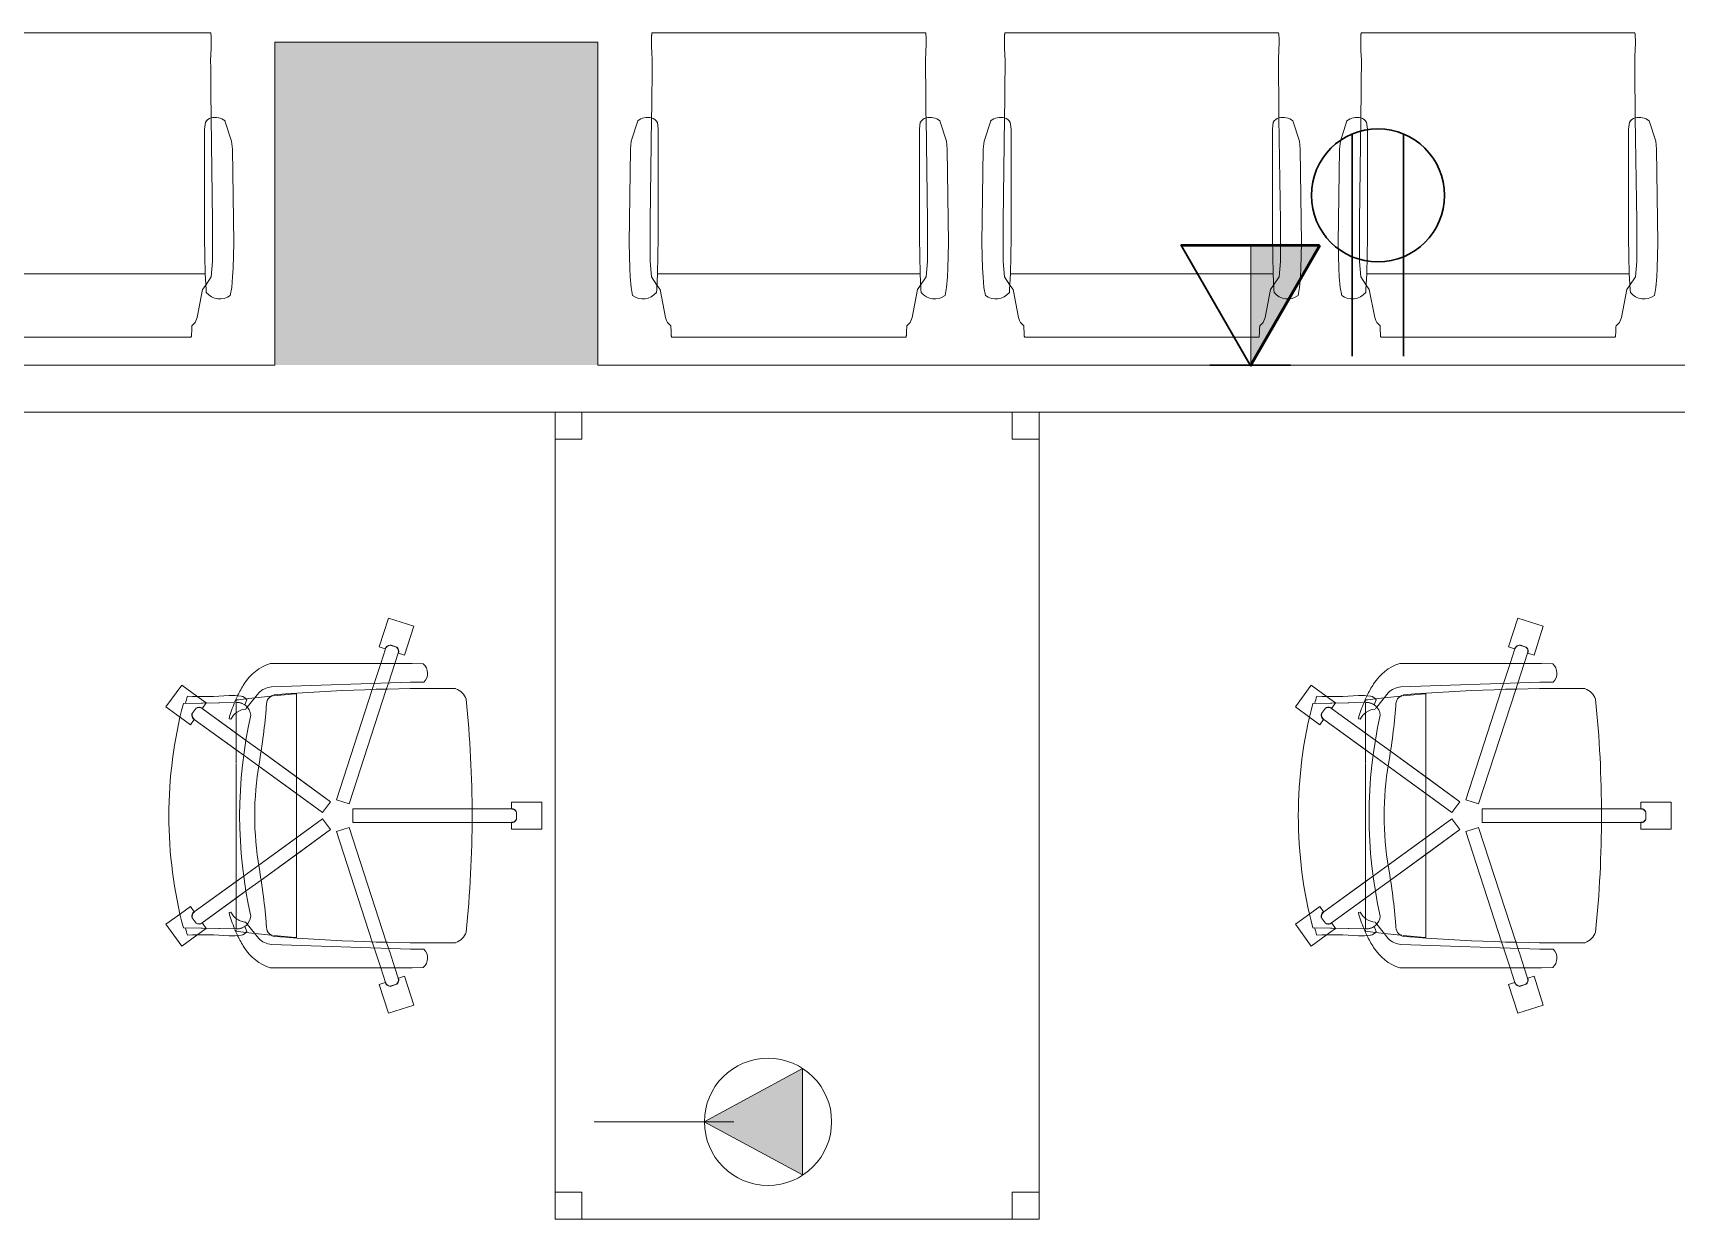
# Model space of a CAD drawing. Header units: inches. Extents: x 385 to 2249, y -1781 to -36.
# Drawn here: x 641.6 to 763.9, y -651.2 to -563 of the extents above; entities that cross this region are included whole.
import ezdxf

# ---------------------------------------------------------------- set-up
doc = ezdxf.new("R2010")
doc.units = ezdxf.units.IN
doc.header["$MEASUREMENT"] = 0
for name, color, linetype, lineweight in [('A-ANNO-NOTE', 131, 'Continuous', 30), ('A-WALL', 113, 'Continuous', 13), ('I-FURN', 30, 'Continuous', 9), ('I-WALL', 2, 'Continuous', 13)]:
    doc.layers.add(name, color=color, linetype=linetype, lineweight=lineweight)

# ---------------------------------------------------------------- blocks, each defined once
blk = doc.blocks.new('HermanMiller_Collection_Eames_AluminumGroup_SideChair - Arms Swivel Base-5153506-Level 5 POWER _ SIGNAL')
at = {"layer": 'I-FURN'}
for p, q in [((-6.45, 11.77), (-7.06, 11.66)), ((-5.68, 11.84), (-6.45, 11.77)), ((-5.03, 11.87), (-5.68, 11.84)), ((-3.17, 11.92), (-5.03, 11.87)), ((3.83, 11.82), (-3.17, 11.92)), ((4.42, 11.76), (3.83, 11.82)), ((5.92, 11.27), (4.42, 11.76)), ((-6.84, 9.88), (-6.61, 9.86)), ((-6.61, 9.86), (-5.45, 9.79)), ((-6.28, 9.84), (-6.61, 9.61)), ((-5.68, 10.24), (-6.28, 9.84)), ((-4.52, 10.35), (-5.68, 10.24)), ((-5.45, 9.79), (-2.77, 9.75)), ((-5.45, -9.73), (-5.45, 9.79)), ((-1.52, 10.35), (-4.52, 10.35)), ((6.15, 10.24), (-1.52, 10.35)), ((5.32, 9.75), (5.82, 9.81)), ((12.47, -10.14), (12.47, 10.2)), ((-10.16, 8.75), (-10.16, -8.68)), ((-9.06, 9.06), (-9.32, 8.8)), ((-8.92, 9.13), (-9.06, 9.06)), ((-8.68, 9.21), (-8.92, 9.13)), ((-6.61, 9.61), (-8.68, 9.21)), ((-2.77, 9.75), (5.32, 9.75)), ((-9.32, -8.74), (-9.06, -8.99)), ((-9.06, -8.99), (-8.68, -9.14)), ((-8.68, -9.14), (-6.61, -9.54)), ((-6.61, -9.54), (-6.28, -9.77)), ((-5.45, -9.73), (-6.61, -9.79)), ((-6.28, -9.77), (-5.68, -10.18)), ((-2.77, -9.68), (-5.45, -9.73)), ((5.32, -9.68), (-2.77, -9.68)), ((5.82, -9.74), (5.32, -9.68)), ((-6.61, -9.79), (-6.84, -9.81)), ((-5.68, -10.18), (-4.52, -10.28)), ((-4.52, -10.28), (-1.52, -10.28)), ((-1.52, -10.28), (6.15, -10.17)), ((-7.06, -11.59), (-6.45, -11.7)), ((-6.45, -11.7), (-5.68, -11.77)), ((-5.68, -11.77), (-5.03, -11.8)), ((-5.03, -11.8), (-3.17, -11.85)), ((-3.17, -11.85), (3.83, -11.75)), ((3.83, -11.75), (4.42, -11.69)), ((4.42, -11.69), (5.92, -11.2))]:
    blk.add_line(p, q, dxfattribs=at)
for centre, radius, start, end in [((-5.99, 10.89), 1.32, 144.065, 229.935), ((5.07, 10.55), 1.12, 343.9109, 40.257), ((5.4, 10.47), 0.781, 302.3218, 343.1534), ((5.4, -10.4), 0.781, 16.8466, 57.6782), ((-5.99, -10.82), 1.32, 130.065, 215.935), ((5.07, -10.48), 1.12, 319.743, 16.0891)]:
    blk.add_arc(centre, radius, start, end, dxfattribs=at)
for points in [[(10.56, 10.2), (9.82, 10.2), (8.34, 10.21), (6.88, 10.23), (6.15, 10.24)], [(11.53, 10.25), (11.37, 10.24), (11.04, 10.23), (10.72, 10.21), (10.56, 10.2)], [(6.15, -10.17), (6.88, -10.16), (8.34, -10.15), (9.82, -10.14), (10.56, -10.13)], [(10.56, -10.13), (10.72, -10.14), (11.04, -10.16), (11.37, -10.17), (11.53, -10.18)]]:
    blk.add_open_spline(points, degree=3, dxfattribs=at)
for points, knots in [([(12.47, 10.2), (12.47, 10.21), (12.47, 10.21), (12.44, 10.22), (12.38, 10.23), (12.31, 10.23), (12.23, 10.24), (12.09, 10.25), (11.86, 10.25), (11.65, 10.25), (11.53, 10.25)], [0, 0, 0, 0, 0.090909, 0.181818, 0.272727, 0.363636, 0.454545, 0.545455, 0.727273, 1, 1, 1, 1]), ([(-9.32, 8.8), (-9.51, 8.8), (-9.78, 8.79), (-10, 8.78), (-10.09, 8.77), (-10.14, 8.76), (-10.16, 8.75), (-10.16, 8.75)], [0, 0, 0, 0, 0.444444, 0.666667, 0.777778, 0.888889, 1, 1, 1, 1]), ([(-10.16, -8.68), (-10.16, -8.68), (-10.14, -8.69), (-10.09, -8.7), (-10.03, -8.71), (-9.94, -8.71), (-9.84, -8.72), (-9.69, -8.73), (-9.51, -8.73), (-9.37, -8.74), (-9.32, -8.74)], [0, 0, 0, 0, 0.111111, 0.222222, 0.333333, 0.444444, 0.555556, 0.666667, 0.888889, 1, 1, 1, 1]), ([(11.53, -10.18), (11.61, -10.18), (11.77, -10.18), (12.1, -10.18), (12.4, -10.16), (12.47, -10.14), (12.47, -10.14)], [0, 0, 0, 0, 0.181818, 0.363636, 0.727273, 1, 1, 1, 1])]:
    blk.add_open_spline(points, degree=3, knots=knots, dxfattribs=at)
blk = doc.blocks.new('F-Haworth_Chair_X99-Seminar - X99 Advanced Seminar Chair-V34-Level 5 POWER _ SIGNAL')
at = {"layer": 'I-FURN'}
for p, q in [((-8.08, 12.82), (-9.7, 11.65)), ((-8.08, 12.82), (-9.7, 11.65)), ((-7.29, 11.74), (-8.08, 12.82)), ((-7.29, 11.74), (-8.08, 12.82)), ((8.08, 12.82), (7.29, 11.74)), ((8.08, 12.82), (7.29, 11.74)), ((9.7, 11.65), (8.08, 12.82)), ((9.7, 11.65), (8.08, 12.82)), ((-9.7, 11.65), (-8.88, 10.52)), ((-9.7, 11.65), (-8.88, 10.52)), ((-8.34, 11.52), (-8.42, 7.57)), ((-8.42, 7.57), (-8.34, 11.37)), ((-6.76, 11), (-7.29, 11.74)), ((-6.76, 11), (-7.29, 11.74)), ((-7.15, 10.72), (-6.76, 11)), ((-7.15, 10.72), (-6.76, 11)), ((7.29, 11.74), (6.76, 11)), ((7.29, 11.74), (6.76, 11)), ((6.76, 11), (7.15, 10.72)), ((6.76, 11), (7.15, 10.72)), ((8.42, 7.57), (8.34, 11.52)), ((8.34, 11.37), (8.42, 7.57)), ((8.88, 10.52), (9.7, 11.65)), ((8.88, 10.52), (9.7, 11.65)), ((-8.88, 10.52), (-8.38, 9.83)), ((-8.88, 10.52), (-8.38, 9.83)), ((-8.38, 9.83), (-7.99, 10.11)), ((-8.38, 9.83), (-7.99, 10.11)), ((-8, 10.58), (-7.59, 10.88)), ((-8, 10.58), (-7.59, 10.88)), ((-7.59, 10.87), (-7.99, 10.57)), ((-7.59, 10.87), (-7.99, 10.57)), ((-7.97, 10.12), (-6.14, 7.6)), ((-7.97, 10.12), (-5.57, 6.82)), ((-4.9, 7.6), (-7.16, 10.71)), ((-4.47, 7.01), (-7.16, 10.71)), ((7.16, 10.71), (4.47, 7.01)), ((7.16, 10.71), (4.9, 7.6)), ((5.57, 6.82), (7.97, 10.12)), ((6.14, 7.6), (7.97, 10.12)), ((7.59, 10.88), (8, 10.58)), ((7.59, 10.88), (8, 10.58)), ((7.99, 10.57), (7.59, 10.87)), ((7.99, 10.57), (7.59, 10.87)), ((7.99, 10.11), (8.38, 9.83)), ((7.99, 10.11), (8.38, 9.83)), ((8.38, 9.83), (8.88, 10.52)), ((8.38, 9.83), (8.88, 10.52)), ((-8.62, 7.42), (-8.68, 6.87)), ((-8.6, 7.6), (-8.62, 7.43)), ((-8.49, 7.6), (-8.56, 7.6)), ((-7.65, 7.6), (-8.4, 7.6)), ((-6.14, 7.6), (-7.65, 7.6)), ((-7.18, 7.99), (-7.21, 8.13)), ((-4.9, 7.6), (-6.14, 7.6)), ((-6.14, 7.6), (-5.57, 6.82)), ((3.84, 7.6), (-4.9, 7.6)), ((-4.47, 7.01), (-4.9, 7.6)), ((4.9, 7.6), (3.88, 7.6)), ((4.9, 7.6), (4.47, 7.01)), ((6.14, 7.6), (4.9, 7.6)), ((5.57, 6.82), (6.14, 7.6)), ((7.65, 7.6), (6.14, 7.6)), ((7.21, 8.13), (7.18, 7.99)), ((8.4, 7.6), (7.65, 7.6)), ((8.56, 7.6), (8.49, 7.6)), ((8.62, 7.43), (8.6, 7.6)), ((8.68, 6.87), (8.62, 7.42)), ((-9.13, 5.92), (-8.07, 6.77)), ((-8.75, 6.22), (-8.88, 4.99)), ((-8.68, 6.87), (-8.75, 6.22)), ((-8.61, 6.81), (-8.23, 6.95)), ((-8.03, 6.81), (-7.95, 6.87)), ((-5.57, 6.82), (-4.79, 5.75)), ((-5.57, 6.82), (-4.79, 5.75)), ((-3.68, 5.91), (-4.47, 7.01)), ((-3.68, 5.91), (-4.47, 7.01)), ((4.47, 7.01), (3.68, 5.91)), ((4.47, 7.01), (3.68, 5.91)), ((4.79, 5.75), (5.57, 6.82)), ((4.79, 5.75), (5.57, 6.82)), ((7.95, 6.87), (8.03, 6.81)), ((8.07, 6.77), (9.13, 5.92)), ((8.23, 6.95), (8.61, 6.81)), ((8.75, 6.22), (8.68, 6.87)), ((8.88, 4.99), (8.75, 6.22)), ((-11.32, 5.06), (-11.32, -5.48)), ((-9.92, -5.36), (-9.57, 4.97)), ((-8.88, 4.99), (-8.89, 4.91)), ((-4.79, 5.75), (-2.89, 3.12)), ((-4.79, 5.75), (-1.04, 0.58)), ((-1.65, 3.12), (-3.68, 5.91)), ((-0.23, 1.17), (-3.68, 5.91)), ((3.68, 5.91), (0.23, 1.17)), ((1.04, 0.58), (4.79, 5.75)), ((3.68, 5.91), (1.65, 3.12)), ((2.89, 3.12), (4.79, 5.75)), ((8.89, 4.91), (8.88, 4.99)), ((9.57, 4.97), (9.92, -5.36)), ((11.32, -5.48), (11.32, 5.06)), ((-8.9, 4.8), (-9.07, 3.2)), ((9.07, 3.2), (8.9, 4.8)), ((-9.07, 3.2), (-9.07, 3.12)), ((-9.07, 3.12), (-2.89, 3.12)), ((-2.89, 3.12), (-1.65, 3.12)), ((-2.89, 3.12), (-1.04, 0.58)), ((-1.65, 3.12), (1.65, 3.12)), ((-0.23, 1.17), (-1.65, 3.12)), ((1.65, 3.12), (0.23, 1.17)), ((1.04, 0.58), (2.89, 3.12)), ((1.65, 3.12), (2.89, 3.12)), ((2.89, 3.12), (9.07, 3.12)), ((9.07, 3.12), (9.07, 3.2)), ((-1.18, 0.14), (-9.37, -2.52)), ((-1.18, 0.14), (-9.37, -2.52)), ((-0.87, -0.81), (-1.18, 0.14)), ((-0.87, -0.81), (-1.18, 0.14)), ((-1.04, 0.58), (-0.23, 1.17)), ((-1.04, 0.58), (-0.23, 1.17)), ((0.23, 1.17), (1.04, 0.58)), ((0.23, 1.17), (1.04, 0.58)), ((1.18, 0.14), (0.87, -0.81)), ((1.18, 0.14), (0.87, -0.81)), ((9.37, -2.52), (1.18, 0.14)), ((9.37, -2.52), (1.18, 0.14)), ((-9.38, -3.57), (-0.87, -0.81)), ((-9.38, -3.57), (-0.87, -0.81)), ((-0.5, -1.08), (-0.5, -9.91)), ((0.5, -1.08), (-0.5, -1.08)), ((-0.5, -1.08), (-0.5, -9.91)), ((0.5, -1.08), (-0.5, -1.08)), ((0.5, -9.91), (0.5, -1.08)), ((0.5, -9.91), (0.5, -1.08)), ((0.87, -0.81), (9.38, -3.57)), ((0.87, -0.81), (9.38, -3.57)), ((-12.55, -3.03), (-14.69, -3.72)), ((-12.55, -3.03), (-14.69, -3.72)), ((-12.4, -3.49), (-12.55, -3.03)), ((-12.4, -3.49), (-12.55, -3.03)), ((-11.32, -3.15), (-12.4, -3.5)), ((-11.32, -3.15), (-12.4, -3.5)), ((-9.83, -2.67), (-11.32, -3.15)), ((-9.83, -2.67), (-11.32, -3.15)), ((-9.86, -3.73), (-9.38, -3.57)), ((-9.86, -3.73), (-9.38, -3.57)), ((-9.37, -2.52), (-9.83, -2.67)), ((-9.37, -2.52), (-9.83, -2.67)), ((9.83, -2.67), (9.37, -2.52)), ((9.83, -2.67), (9.37, -2.52)), ((9.38, -3.57), (9.86, -3.73)), ((9.38, -3.57), (9.86, -3.73)), ((11.32, -3.15), (9.83, -2.67)), ((11.32, -3.15), (9.83, -2.67)), ((12.4, -3.5), (11.32, -3.15)), ((12.4, -3.5), (11.32, -3.15)), ((12.55, -3.03), (12.4, -3.49)), ((12.55, -3.03), (12.4, -3.49)), ((14.69, -3.72), (12.55, -3.03)), ((14.69, -3.72), (12.55, -3.03)), ((-14.69, -3.72), (-14.08, -5.62)), ((-14.69, -3.72), (-14.08, -5.62)), ((-12.53, -4.34), (-12.69, -3.85)), ((-12.53, -4.34), (-12.69, -3.85)), ((-12.68, -3.86), (-12.52, -4.33)), ((-12.68, -3.86), (-12.52, -4.33)), ((-12.09, -4.45), (-11.32, -4.21)), ((-12.09, -4.45), (-11.32, -4.21)), ((-11.94, -4.93), (-12.09, -4.47)), ((-11.94, -4.93), (-12.09, -4.47)), ((-11.32, -4.21), (-10.13, -3.82)), ((-11.32, -4.21), (-10.13, -3.82)), ((-10.1, -3.81), (-9.86, -3.73)), ((-10.1, -3.81), (-9.86, -3.73)), ((9.86, -3.73), (11.32, -4.21)), ((9.86, -3.73), (11.32, -4.21)), ((11.32, -4.21), (12.09, -4.45)), ((11.32, -4.21), (12.09, -4.45)), ((12.09, -4.47), (11.94, -4.93)), ((12.09, -4.47), (11.94, -4.93)), ((12.52, -4.33), (12.68, -3.86)), ((12.52, -4.33), (12.68, -3.86)), ((12.69, -3.85), (12.53, -4.34)), ((12.69, -3.85), (12.53, -4.34)), ((14.08, -5.62), (14.69, -3.72)), ((14.08, -5.62), (14.69, -3.72)), ((-14.08, -5.62), (-11.94, -4.93)), ((-14.08, -5.62), (-11.94, -4.93)), ((-11.32, -5.48), (-11.3, -6.32)), ((-9.92, -6.36), (-9.92, -5.36)), ((9.92, -5.36), (9.92, -6.36)), ((11.3, -6.32), (11.32, -5.48)), ((11.94, -4.93), (14.08, -5.62)), ((11.94, -4.93), (14.08, -5.62)), ((-0.5, -9.91), (-0.5, -12.88)), ((-0.5, -9.91), (-0.5, -12.88)), ((0.5, -12.88), (0.5, -9.91)), ((0.5, -12.88), (0.5, -9.91)), ((-0.52, -12.88), (-1, -12.88)), ((-1, -12.88), (-1, -15.13)), ((-0.52, -12.88), (-1, -12.88)), ((-1, -12.88), (-1, -15.13)), ((0.26, -13.26), (-0.26, -13.26)), ((0.26, -13.26), (-0.26, -13.26)), ((-0.25, -13.25), (0.25, -13.25)), ((-0.25, -13.25), (0.25, -13.25)), ((1, -12.88), (0.52, -12.88)), ((1, -12.88), (0.52, -12.88)), ((1, -15.13), (1, -12.88)), ((1, -15.13), (1, -12.88)), ((-1, -15.13), (1, -15.13)), ((-1, -15.13), (1, -15.13))]:
    blk.add_line(p, q, dxfattribs=at)
for centre, radius, start, end in [((0, -20.29), 32.89, 75.3075, 104.696), ((-36.06, 10.03), 27.2, 355.9857, 2.5118), ((0, -20.73), 33.17, 104.5766, 105.5522), ((0, -20.73), 33.17, 74.4478, 75.4234), ((36.06, 10.03), 27.2, 177.4882, 184.0143), ((-7.66, 10.36), 0.407, 147.1651, 216.8349), ((-7.66, 10.36), 0.407, 147.1651, 216.8349), ((-7.64, 10.36), 0.406, 148.6199, 216), ((-7.64, 10.36), 0.406, 148.6199, 216), ((-7.48, 10.49), 0.407, 35.1651, 104.8349), ((-7.48, 10.49), 0.407, 35.1651, 104.8349), ((-7.49, 10.47), 0.406, 36, 103.3801), ((-7.49, 10.47), 0.406, 36, 103.3801), ((7.48, 10.49), 0.407, 75.1651, 144.8349), ((7.48, 10.49), 0.407, 75.1651, 144.8349), ((7.49, 10.47), 0.406, 76.6199, 144), ((7.49, 10.47), 0.406, 117.0479, 144), ((7.49, 10.47), 0.406, 76.6199, 117.0479), ((7.64, 10.36), 0.406, 324, 17.9041), ((7.64, 10.36), 0.406, 324, 350.9521), ((7.66, 10.36), 0.407, 323.1651, 32.8349), ((7.66, 10.36), 0.407, 323.1651, 32.8349), ((7.64, 10.36), 0.406, 17.9041, 31.3801), ((7.64, 10.36), 0.406, 350.9521, 31.3801), ((-4.71, -1.15), 9.61, 116.0036, 121.9522), ((-5.2, 7.86), 3.74, 175.9857, 189.9064), ((-4.71, -1.15), 9.61, 113.5094, 116.0036), ((-4.71, -1.15), 9.61, 112.927, 113.3607), ((-4.71, -1.15), 9.61, 105.0666, 112.7369), ((-7.37, 7.55), 1.05, 178.8214, 214.7998), ((-7.37, 7.55), 1.05, 178.8214, 264.0446), ((-6.55, 6.76), 1.38, 147.5752, 160.4467), ((-6.55, 6.76), 1.38, 117.0503, 145.9813), ((0, -26.49), 33.83, 77.2285, 102.7715), ((6.55, 6.76), 1.38, 34.0187, 62.9497), ((4.71, -1.15), 9.61, 67.2631, 74.9334), ((7.37, 7.55), 1.05, 275.9554, 1.1786), ((6.55, 6.76), 1.38, 5.0878, 32.4248), ((7.37, 7.55), 1.05, 325.2002, 1.1786), ((4.71, -1.15), 9.61, 66.6393, 67.073), ((4.71, -1.15), 9.61, 63.9964, 66.4906), ((5.2, 7.86), 3.74, 350.0936, 4.0143), ((4.71, -1.15), 9.61, 58.0478, 63.9964), ((-7.87, 3.92), 3.63, 121.9522, 161.8211), ((-8.28, 7.33), 0.613, 189.9064, 237.4573), ((-6.55, 6.76), 1.38, 160.4467, 174.9122), ((0, -15.97), 22.19, 79.9767, 100.0233), ((8.28, 7.33), 0.613, 302.5427, 350.0936), ((7.87, 3.92), 3.63, 18.1789, 58.0478), ((-8.18, 4.9), 1.39, 132.8922, 177.1987), ((-8.24, 4.59), 0.763, 84.2338, 165.7662), ((-11.32, 48.08), 42.84, 274.2301, 280.0233), ((11.32, 48.08), 42.84, 259.9767, 265.7699), ((8.24, 4.59), 0.763, 14.2338, 95.7662), ((8.18, 4.9), 1.39, 2.8013, 47.1078), ((144.06, -7.32), 153.52, 175.4787, 180.5251), ((-144.06, -7.32), 153.52, 359.4749, 4.5213), ((-12.28, -3.88), 0.407, 107.1651, 176.8349), ((-12.28, -3.88), 0.407, 107.1651, 176.8349), ((-12.27, -3.89), 0.406, 108, 175.3801), ((-12.27, -3.89), 0.406, 121.476, 161.9041), ((-12.27, -3.89), 0.406, 108, 121.476), ((12.28, -3.88), 0.407, 3.1651, 72.8349), ((12.28, -3.88), 0.407, 3.1651, 72.8349), ((12.27, -3.89), 0.406, 45.0479, 72), ((12.27, -3.89), 0.406, 4.6199, 72), ((12.27, -3.89), 0.406, 4.6199, 45.0479), ((-12.27, -3.89), 0.406, 161.9041, 175.3801), ((-12.22, -4.09), 0.407, 219.1651, 288.8349), ((-12.22, -4.09), 0.407, 219.1651, 288.8349), ((-12.22, -4.07), 0.406, 220.6199, 274.524), ((-12.22, -4.07), 0.406, 220.6199, 288), ((-12.22, -4.07), 0.406, 274.524, 288), ((12.22, -4.07), 0.406, 252, 319.3801), ((12.22, -4.09), 0.407, 251.1651, 320.8349), ((12.22, -4.09), 0.407, 251.1651, 320.8349), ((12.22, -4.07), 0.406, 252, 265.476), ((12.22, -4.07), 0.406, 265.476, 305.9041), ((12.22, -4.07), 0.406, 305.9041, 319.3801), ((-10.58, -5.68), 0.956, 221.8901, 314.1099), ((10.58, -5.68), 0.956, 225.8901, 318.1099), ((-8.21, -8.28), 1.31, 200.0433, 249.9567), ((0, 75.01), 84.96, 264.1475, 275.8525), ((8.21, -8.28), 1.31, 290.0433, 339.9567), ((-0.11, -12.88), 0.407, 179.1651, 193.0991), ((-0.11, -12.88), 0.407, 179.1651, 248.8349), ((-0.11, -12.88), 0.407, 193.0991, 248.8349), ((-0.09, -12.88), 0.406, 180, 193.476), ((-0.09, -12.88), 0.406, 180, 247.3801), ((-0.09, -12.88), 0.406, 193.476, 233.9041), ((-0.09, -12.88), 0.406, 233.9041, 247.3801), ((0.09, -12.88), 0.406, 292.6199, 360), ((0.09, -12.88), 0.406, 292.6199, 306.0959), ((0.11, -12.88), 0.407, 291.1651, 0.8349), ((0.11, -12.88), 0.407, 291.1651, 305.0991), ((0.09, -12.88), 0.406, 306.0959, 346.524), ((0.11, -12.88), 0.407, 305.0991, 0.8349), ((0.09, -12.88), 0.406, 346.524, 360)]:
    blk.add_arc(centre, radius, start, end, dxfattribs=at)
blk = doc.blocks.new('Rectangular Table - Rectangular Table-V35-Level 5 POWER _ SIGNAL')
at = {"layer": 'I-FURN'}
for p, q in [((-28, 18), (-30, 18)), ((-30, 18), (-30, 16)), ((-30, 16), (-30, 18)), ((-30, 18), (-28, 18)), ((30, 18), (-30, 18)), ((-30, 18), (-30, -18)), ((-30, -18), (-30, 18)), ((-30, 18), (30, 18)), ((-28, 16), (-28, 18)), ((-28, 18), (-28, 16)), ((28, 18), (28, 16)), ((30, 18), (28, 18)), ((28, 18), (30, 18)), ((28, 16), (28, 18)), ((-30, 16), (-28, 16)), ((-28, 16), (-30, 16)), ((28, 16), (30, 16)), ((30, 16), (28, 16)), ((-28, -16), (-30, -16)), ((-30, -16), (-30, -18)), ((-30, -18), (-30, -16)), ((-30, -16), (-28, -16)), ((-28, -18), (-28, -16)), ((-28, -16), (-28, -18)), ((30, -16), (28, -16)), ((28, -16), (28, -18)), ((28, -18), (28, -16)), ((28, -16), (30, -16)), ((-30, -18), (-28, -18)), ((-28, -18), (-30, -18)), ((-30, -18), (30, -18)), ((30, -18), (-30, -18)), ((28, -18), (30, -18)), ((30, -18), (28, -18))]:
    blk.add_line(p, q, dxfattribs=at)
blk = doc.blocks.new('F-Haworth_Chair_X99-Seminar - X99 Advanced Seminar Chair-V47-Level 5 POWER _ SIGNAL')
at = {"layer": 'I-FURN'}
for p, q in [((-8.08, 12.82), (-9.7, 11.65)), ((-8.08, 12.82), (-9.7, 11.65)), ((-7.29, 11.74), (-8.08, 12.82)), ((-7.29, 11.74), (-8.08, 12.82)), ((8.08, 12.82), (7.29, 11.74)), ((8.08, 12.82), (7.29, 11.74)), ((9.7, 11.65), (8.08, 12.82)), ((9.7, 11.65), (8.08, 12.82)), ((-9.7, 11.65), (-8.88, 10.52)), ((-9.7, 11.65), (-8.88, 10.52)), ((-8.34, 11.52), (-8.42, 7.57)), ((-8.42, 7.57), (-8.34, 11.37)), ((-6.76, 11), (-7.29, 11.74)), ((-6.76, 11), (-7.29, 11.74)), ((-7.15, 10.72), (-6.76, 11)), ((-7.15, 10.72), (-6.76, 11)), ((7.29, 11.74), (6.76, 11)), ((7.29, 11.74), (6.76, 11)), ((6.76, 11), (7.15, 10.72)), ((6.76, 11), (7.15, 10.72)), ((8.42, 7.57), (8.34, 11.52)), ((8.34, 11.37), (8.42, 7.57)), ((8.88, 10.52), (9.7, 11.65)), ((8.88, 10.52), (9.7, 11.65)), ((-8.88, 10.52), (-8.69, 10.26)), ((-8.88, 10.52), (-8.69, 10.26)), ((-8.68, 10.25), (-8.38, 9.83)), ((-8.68, 10.25), (-8.38, 9.83)), ((-8.38, 9.83), (-7.99, 10.11)), ((-8.38, 9.83), (-7.99, 10.11)), ((-8, 10.58), (-7.59, 10.88)), ((-8, 10.58), (-7.59, 10.88)), ((-7.59, 10.87), (-7.99, 10.57)), ((-7.59, 10.87), (-7.99, 10.57)), ((-7.97, 10.12), (-6.14, 7.6)), ((-7.97, 10.12), (-5.57, 6.82)), ((-4.9, 7.6), (-7.16, 10.71)), ((-4.47, 7.01), (-7.16, 10.71)), ((7.16, 10.71), (4.47, 7.01)), ((7.16, 10.71), (4.9, 7.6)), ((5.57, 6.82), (7.97, 10.12)), ((6.14, 7.6), (7.97, 10.12)), ((7.59, 10.88), (8, 10.58)), ((7.59, 10.88), (8, 10.58)), ((7.99, 10.57), (7.59, 10.87)), ((7.99, 10.57), (7.59, 10.87)), ((7.99, 10.11), (8.38, 9.83)), ((7.99, 10.11), (8.38, 9.83)), ((8.38, 9.83), (8.68, 10.25)), ((8.38, 9.83), (8.68, 10.25)), ((8.69, 10.26), (8.88, 10.52)), ((8.69, 10.26), (8.88, 10.52)), ((-8.62, 7.42), (-8.68, 6.87)), ((-8.6, 7.6), (-8.62, 7.43)), ((-8.49, 7.6), (-8.56, 7.6)), ((-7.65, 7.6), (-8.4, 7.6)), ((-6.14, 7.6), (-7.65, 7.6)), ((-7.18, 7.99), (-7.21, 8.13)), ((-4.9, 7.6), (-6.14, 7.6)), ((-6.14, 7.6), (-5.57, 6.82)), ((3.84, 7.6), (-4.9, 7.6)), ((-4.47, 7.01), (-4.9, 7.6)), ((4.9, 7.6), (3.88, 7.6)), ((4.9, 7.6), (4.47, 7.01)), ((6.14, 7.6), (4.9, 7.6)), ((5.57, 6.82), (6.14, 7.6)), ((7.65, 7.6), (6.14, 7.6)), ((7.21, 8.13), (7.18, 7.99)), ((8.4, 7.6), (7.65, 7.6)), ((8.56, 7.6), (8.49, 7.6)), ((8.62, 7.43), (8.6, 7.6)), ((8.68, 6.87), (8.62, 7.42)), ((-9.13, 5.92), (-8.07, 6.77)), ((-8.75, 6.22), (-8.88, 4.99)), ((-8.68, 6.87), (-8.75, 6.22)), ((-8.61, 6.81), (-8.23, 6.95)), ((-8.03, 6.81), (-7.95, 6.87)), ((-5.57, 6.82), (-4.79, 5.75)), ((-5.57, 6.82), (-4.79, 5.75)), ((-3.68, 5.91), (-4.47, 7.01)), ((-3.68, 5.91), (-4.47, 7.01)), ((4.47, 7.01), (3.68, 5.91)), ((4.47, 7.01), (3.68, 5.91)), ((4.79, 5.75), (5.57, 6.82)), ((4.79, 5.75), (5.57, 6.82)), ((7.95, 6.87), (8.03, 6.81)), ((8.07, 6.77), (9.13, 5.92)), ((8.23, 6.95), (8.61, 6.81)), ((8.75, 6.22), (8.68, 6.87)), ((8.88, 4.99), (8.75, 6.22)), ((-11.32, 5.06), (-11.32, -5.48)), ((-9.92, -5.36), (-9.57, 4.97)), ((-8.88, 4.99), (-8.89, 4.91)), ((-4.79, 5.75), (-2.89, 3.12)), ((-4.79, 5.75), (-1.04, 0.58)), ((-1.65, 3.12), (-3.68, 5.91)), ((-0.23, 1.17), (-3.68, 5.91)), ((3.68, 5.91), (0.23, 1.17)), ((1.04, 0.58), (4.79, 5.75)), ((3.68, 5.91), (1.65, 3.12)), ((2.89, 3.12), (4.79, 5.75)), ((8.89, 4.91), (8.88, 4.99)), ((9.57, 4.97), (9.92, -5.36)), ((11.32, -5.48), (11.32, 5.06)), ((-8.9, 4.8), (-9.07, 3.2)), ((9.07, 3.2), (8.9, 4.8)), ((-9.07, 3.2), (-9.07, 3.12)), ((-9.07, 3.12), (-2.89, 3.12)), ((-2.89, 3.12), (-1.65, 3.12)), ((-2.89, 3.12), (-1.04, 0.58)), ((-1.65, 3.12), (1.65, 3.12)), ((-0.23, 1.17), (-1.65, 3.12)), ((1.65, 3.12), (0.23, 1.17)), ((1.04, 0.58), (2.89, 3.12)), ((1.65, 3.12), (2.89, 3.12)), ((2.89, 3.12), (9.07, 3.12)), ((9.07, 3.12), (9.07, 3.2)), ((-1.18, 0.14), (-9.37, -2.52)), ((-1.18, 0.14), (-9.37, -2.52)), ((-0.87, -0.81), (-1.18, 0.14)), ((-0.87, -0.81), (-1.18, 0.14)), ((-1.04, 0.58), (-0.23, 1.17)), ((-1.04, 0.58), (-0.23, 1.17)), ((0.23, 1.17), (1.04, 0.58)), ((0.23, 1.17), (1.04, 0.58)), ((1.18, 0.14), (0.87, -0.81)), ((1.18, 0.14), (0.87, -0.81)), ((9.37, -2.52), (1.18, 0.14)), ((9.37, -2.52), (1.18, 0.14)), ((-9.38, -3.57), (-0.87, -0.81)), ((-9.38, -3.57), (-0.87, -0.81)), ((-0.5, -1.08), (-0.5, -9.91)), ((0.5, -1.08), (-0.5, -1.08)), ((-0.5, -1.08), (-0.5, -9.91)), ((0.5, -1.08), (-0.5, -1.08)), ((0.5, -9.91), (0.5, -1.08)), ((0.5, -9.91), (0.5, -1.08)), ((0.87, -0.81), (9.38, -3.57)), ((0.87, -0.81), (9.38, -3.57)), ((-12.55, -3.03), (-14.69, -3.72)), ((-12.55, -3.03), (-14.69, -3.72)), ((-12.4, -3.49), (-12.55, -3.03)), ((-12.4, -3.49), (-12.55, -3.03)), ((-11.32, -3.15), (-12.4, -3.5)), ((-11.32, -3.15), (-12.4, -3.5)), ((-9.83, -2.67), (-11.32, -3.15)), ((-9.83, -2.67), (-11.32, -3.15)), ((-9.86, -3.73), (-9.38, -3.57)), ((-9.86, -3.73), (-9.38, -3.57)), ((-9.37, -2.52), (-9.83, -2.67)), ((-9.37, -2.52), (-9.83, -2.67)), ((9.83, -2.67), (9.37, -2.52)), ((9.83, -2.67), (9.37, -2.52)), ((9.38, -3.57), (9.86, -3.73)), ((9.38, -3.57), (9.86, -3.73)), ((11.32, -3.15), (9.83, -2.67)), ((11.32, -3.15), (9.83, -2.67)), ((12.4, -3.5), (11.32, -3.15)), ((12.4, -3.5), (11.32, -3.15)), ((12.55, -3.03), (12.4, -3.49)), ((12.55, -3.03), (12.4, -3.49)), ((14.69, -3.72), (12.55, -3.03)), ((14.69, -3.72), (12.55, -3.03)), ((-14.69, -3.72), (-14.08, -5.62)), ((-14.69, -3.72), (-14.08, -5.62)), ((-12.53, -4.34), (-12.69, -3.85)), ((-12.53, -4.34), (-12.69, -3.85)), ((-12.68, -3.86), (-12.52, -4.33)), ((-12.68, -3.86), (-12.52, -4.33)), ((-12.09, -4.45), (-11.32, -4.21)), ((-12.09, -4.45), (-11.32, -4.21)), ((-11.94, -4.93), (-12.09, -4.47)), ((-11.94, -4.93), (-12.09, -4.47)), ((-11.32, -4.21), (-10.13, -3.82)), ((-11.32, -4.21), (-10.13, -3.82)), ((-10.1, -3.81), (-9.86, -3.73)), ((-10.1, -3.81), (-9.86, -3.73)), ((9.86, -3.73), (11.32, -4.21)), ((9.86, -3.73), (11.32, -4.21)), ((11.32, -4.21), (12.09, -4.45)), ((11.32, -4.21), (12.09, -4.45)), ((12.09, -4.47), (11.94, -4.93)), ((12.09, -4.47), (11.94, -4.93)), ((12.52, -4.33), (12.68, -3.86)), ((12.52, -4.33), (12.68, -3.86)), ((12.69, -3.85), (12.53, -4.34)), ((12.69, -3.85), (12.53, -4.34)), ((14.08, -5.62), (14.69, -3.72)), ((14.08, -5.62), (14.69, -3.72)), ((-14.08, -5.62), (-11.94, -4.93)), ((-14.08, -5.62), (-11.94, -4.93)), ((-11.32, -5.48), (-11.3, -6.32)), ((-9.92, -6.36), (-9.92, -5.36)), ((9.92, -5.36), (9.92, -6.36)), ((11.3, -6.32), (11.32, -5.48)), ((11.94, -4.93), (14.08, -5.62)), ((11.94, -4.93), (14.08, -5.62)), ((-0.5, -9.91), (-0.5, -12.88)), ((-0.5, -9.91), (-0.5, -12.88)), ((0.5, -12.88), (0.5, -9.91)), ((0.5, -12.88), (0.5, -9.91)), ((-0.52, -12.88), (-1, -12.88)), ((-1, -12.88), (-1, -15.13)), ((-0.52, -12.88), (-1, -12.88)), ((-1, -12.88), (-1, -15.13)), ((0.26, -13.26), (-0.26, -13.26)), ((0.26, -13.26), (-0.26, -13.26)), ((-0.25, -13.25), (0.25, -13.25)), ((-0.25, -13.25), (0.25, -13.25)), ((1, -12.88), (0.52, -12.88)), ((1, -12.88), (0.52, -12.88)), ((1, -15.13), (1, -12.88)), ((1, -15.13), (1, -12.88)), ((-1, -15.13), (1, -15.13)), ((-1, -15.13), (1, -15.13))]:
    blk.add_line(p, q, dxfattribs=at)
for centre, radius, start, end in [((0, -20.29), 32.89, 75.3075, 104.696), ((-36.06, 10.03), 27.2, 355.9857, 2.5118), ((0, -20.73), 33.17, 104.5766, 105.5522), ((0, -20.73), 33.17, 74.4478, 75.4234), ((36.06, 10.03), 27.2, 177.4882, 184.0143), ((-7.66, 10.36), 0.407, 147.1651, 216.8349), ((-7.66, 10.36), 0.407, 161.0991, 216.8349), ((-7.66, 10.36), 0.407, 147.1651, 161.0991), ((-7.64, 10.36), 0.406, 148.6199, 216), ((-7.64, 10.36), 0.406, 148.6199, 216), ((-7.48, 10.49), 0.407, 35.1651, 104.8349), ((-7.48, 10.49), 0.407, 90.9009, 104.8349), ((-7.49, 10.47), 0.406, 36, 103.3801), ((-7.49, 10.47), 0.406, 89.9041, 103.3801), ((-7.48, 10.49), 0.407, 76.967, 90.9009), ((-7.49, 10.47), 0.406, 76.4281, 89.9041), ((-7.49, 10.47), 0.406, 36, 76.4281), ((-7.48, 10.49), 0.407, 63.033, 76.967), ((-7.48, 10.49), 0.407, 49.0991, 63.033), ((-7.48, 10.49), 0.407, 35.1651, 49.0991), ((7.48, 10.49), 0.407, 75.1651, 144.8349), ((7.48, 10.49), 0.407, 75.1651, 144.8349), ((7.49, 10.47), 0.406, 76.6199, 144), ((7.49, 10.47), 0.406, 117.0479, 144), ((7.49, 10.47), 0.406, 90.0959, 117.0479), ((7.49, 10.47), 0.406, 76.6199, 90.0959), ((7.64, 10.36), 0.406, 324, 350.9521), ((7.64, 10.36), 0.406, 324, 337.476), ((7.66, 10.36), 0.407, 323.1651, 32.8349), ((7.64, 10.36), 0.406, 17.9041, 31.3801), ((7.64, 10.36), 0.406, 17.9041, 31.3801), ((7.66, 10.36), 0.407, 323.1651, 337.0991), ((7.66, 10.36), 0.407, 337.0991, 32.8349), ((7.64, 10.36), 0.406, 337.476, 350.9521), ((7.64, 10.36), 0.406, 4.4281, 17.9041), ((7.64, 10.36), 0.406, 4.4281, 17.9041), ((7.64, 10.36), 0.406, 350.9521, 4.4281), ((7.64, 10.36), 0.406, 350.9521, 4.4281), ((-4.71, -1.15), 9.61, 116.0036, 121.9522), ((-5.2, 7.86), 3.74, 175.9857, 189.9064), ((-4.71, -1.15), 9.61, 113.5094, 116.0036), ((-4.71, -1.15), 9.61, 112.927, 113.3607), ((-4.71, -1.15), 9.61, 105.0666, 112.7369), ((-7.37, 7.55), 1.05, 178.8214, 214.7998), ((-7.37, 7.55), 1.05, 178.8214, 264.0446), ((-6.55, 6.76), 1.38, 147.5752, 174.9122), ((-6.55, 6.76), 1.38, 131.5158, 145.9813), ((0, -26.49), 33.83, 77.2285, 102.7715), ((-6.55, 6.76), 1.38, 117.0503, 131.5158), ((6.55, 6.76), 1.38, 48.4842, 62.9497), ((4.71, -1.15), 9.61, 67.2631, 74.9334), ((6.55, 6.76), 1.38, 34.0187, 48.4842), ((7.37, 7.55), 1.05, 275.9554, 1.1786), ((6.55, 6.76), 1.38, 5.0878, 32.4248), ((7.37, 7.55), 1.05, 325.2002, 1.1786), ((4.71, -1.15), 9.61, 66.6393, 67.073), ((4.71, -1.15), 9.61, 63.9964, 66.4906), ((5.2, 7.86), 3.74, 350.0936, 4.0143), ((4.71, -1.15), 9.61, 58.0478, 63.9964), ((-7.87, 3.92), 3.63, 121.9522, 161.8211), ((-8.28, 7.33), 0.613, 189.9064, 237.4573), ((0, -15.97), 22.19, 79.9767, 100.0233), ((8.28, 7.33), 0.613, 302.5427, 350.0936), ((7.87, 3.92), 3.63, 18.1789, 58.0478), ((-8.18, 4.9), 1.39, 132.8922, 177.1987), ((-8.24, 4.59), 0.763, 84.2338, 165.7662), ((-11.32, 48.08), 42.84, 274.2301, 280.0233), ((11.32, 48.08), 42.84, 259.9767, 265.7699), ((8.24, 4.59), 0.763, 14.2338, 95.7662), ((8.18, 4.9), 1.39, 2.8013, 47.1078), ((144.06, -7.32), 153.52, 175.4787, 180.5251), ((-144.06, -7.32), 153.52, 359.4749, 4.5213), ((-12.28, -3.88), 0.407, 107.1651, 176.8349), ((-12.28, -3.88), 0.407, 107.1651, 176.8349), ((-12.27, -3.89), 0.406, 108, 175.3801), ((-12.27, -3.89), 0.406, 121.476, 161.9041), ((-12.27, -3.89), 0.406, 108, 121.476), ((12.28, -3.88), 0.407, 3.1651, 72.8349), ((12.28, -3.88), 0.407, 3.1651, 72.8349), ((12.27, -3.89), 0.406, 45.0479, 72), ((12.27, -3.89), 0.406, 4.6199, 72), ((12.27, -3.89), 0.406, 4.6199, 45.0479), ((-12.27, -3.89), 0.406, 161.9041, 175.3801), ((-12.22, -4.09), 0.407, 219.1651, 288.8349), ((-12.22, -4.09), 0.407, 219.1651, 288.8349), ((-12.22, -4.07), 0.406, 220.6199, 274.524), ((-12.22, -4.07), 0.406, 220.6199, 288), ((-12.22, -4.07), 0.406, 274.524, 288), ((12.22, -4.07), 0.406, 252, 319.3801), ((12.22, -4.09), 0.407, 251.1651, 320.8349), ((12.22, -4.07), 0.406, 252, 265.476), ((12.22, -4.09), 0.407, 251.1651, 279.033), ((12.22, -4.07), 0.406, 265.476, 305.9041), ((12.22, -4.09), 0.407, 279.033, 306.9009), ((12.22, -4.07), 0.406, 305.9041, 319.3801), ((12.22, -4.09), 0.407, 306.9009, 320.8349), ((-10.58, -5.68), 0.956, 221.8901, 314.1099), ((10.58, -5.68), 0.956, 225.8901, 318.1099), ((-8.21, -8.28), 1.31, 200.0433, 249.9567), ((0, 75.01), 84.96, 264.1475, 275.8525), ((8.21, -8.28), 1.31, 290.0433, 339.9567), ((-0.11, -12.88), 0.407, 179.1651, 193.0991), ((-0.11, -12.88), 0.407, 179.1651, 248.8349), ((-0.11, -12.88), 0.407, 193.0991, 207.033), ((-0.09, -12.88), 0.406, 180, 193.476), ((-0.09, -12.88), 0.406, 180, 247.3801), ((-0.09, -12.88), 0.406, 193.476, 233.9041), ((-0.11, -12.88), 0.407, 207.033, 220.967), ((-0.11, -12.88), 0.407, 220.967, 248.8349), ((-0.09, -12.88), 0.406, 233.9041, 247.3801), ((0.09, -12.88), 0.406, 292.6199, 360), ((0.09, -12.88), 0.406, 292.6199, 306.0959), ((0.11, -12.88), 0.407, 291.1651, 0.8349), ((0.11, -12.88), 0.407, 291.1651, 332.967), ((0.09, -12.88), 0.406, 306.0959, 346.524), ((0.11, -12.88), 0.407, 332.967, 346.9009), ((0.09, -12.88), 0.406, 346.524, 360), ((0.11, -12.88), 0.407, 346.9009, 0.8349)]:
    blk.add_arc(centre, radius, start, end, dxfattribs=at)

msp = doc.modelspace()

# ---------------------------------------------------------------- hatches: boundary and pattern name
at = {"layer": 'A-ANNO-NOTE', "lineweight": 9}
for points in [[(732.21, -587.82), (737.37, -578.88), (732.21, -578.88), (732.21, -582.56)], [(698.88, -647.95), (698.88, -640.06), (691.56, -644.01)]]:
    msp.add_hatch(color=256, dxfattribs=at).paths.add_polyline_path(points, flags=0)
at = {"layer": 'A-WALL'}
msp.add_hatch(color=250, dxfattribs=at).paths.add_polyline_path([(683.64, -587.75), (683.64, -563.75), (659.64, -563.75), (659.64, -587.75), (670.45, -587.75)], flags=0)

# ---------------------------------------------------------------- linework, layer by layer
at = {"layer": 'A-ANNO-NOTE'}
for p, q in [((739.75, -587.09), (739.75, -570.57)), ((739.75, -587.09), (739.75, -570.57)), ((743.58, -587.09), (743.58, -570.57)), ((732.18, -587.75), (727.02, -578.82)), ((727.02, -578.82), (737.33, -578.82)), ((732.21, -587.82), (727.06, -578.88)), ((727.06, -578.88), (737.37, -578.88)), ((732.18, -587.75), (737.33, -578.82)), ((732.21, -587.82), (737.37, -578.88)), ((735.18, -587.75), (729.18, -587.75))]:
    msp.add_line(p, q, dxfattribs=at)
at = {"layer": 'A-ANNO-NOTE', "lineweight": 9}
for p, q in [((732.21, -587.82), (737.37, -578.88)), ((737.37, -578.88), (732.21, -578.88)), ((732.21, -578.88), (732.21, -587.82)), ((698.88, -640.06), (691.56, -644.01)), ((698.88, -647.95), (698.88, -640.06)), ((683.38, -644.01), (693.76, -644.01)), ((693.76, -644.01), (683.85, -644.01)), ((693.76, -644.01), (688.58, -644.01)), ((691.56, -644.01), (698.88, -647.95))]:
    msp.add_line(p, q, dxfattribs=at)
at = {"layer": 'A-ANNO-NOTE'}
msp.add_circle((741.67, -575.13), 4.95, dxfattribs=at)
at = {"layer": 'A-ANNO-NOTE', "lineweight": 9}
msp.add_circle((696.31, -644.01), 4.73, dxfattribs=at)
at = {"layer": 'A-WALL', "color": 8, "lineweight": 20}
for p, q in [((683.64, -563.75), (659.64, -563.75)), ((659.64, -563.75), (659.64, -587.75)), ((683.64, -587.75), (683.64, -563.75))]:
    msp.add_line(p, q, dxfattribs=at)
at = {"layer": 'I-WALL'}
for p, q in [((659.64, -587.75), (424.93, -587.75)), ((790.43, -587.75), (683.64, -587.75)), ((424.93, -591.25), (872.22, -591.25))]:
    msp.add_line(p, q, dxfattribs=at)

# ---------------------------------------------------------------- block references
at = {"layer": 'I-FURN'}
for name, p, rotation in [('HermanMiller_Collection_Eames_AluminumGroup_SideChair - Arms Swivel Base-5153506-Level 5 POWER _ SIGNAL', (644.72, -575.52), 89.99999999999991), ('HermanMiller_Collection_Eames_AluminumGroup_SideChair - Arms Swivel Base-5153506-Level 5 POWER _ SIGNAL', (697.89, -575.52), 89.99999999999991), ('HermanMiller_Collection_Eames_AluminumGroup_SideChair - Arms Swivel Base-5153506-Level 5 POWER _ SIGNAL', (724.14, -575.52), 89.99999999999991), ('HermanMiller_Collection_Eames_AluminumGroup_SideChair - Arms Swivel Base-5153506-Level 5 POWER _ SIGNAL', (750.64, -575.52), 89.99999999999991), ('Rectangular Table - Rectangular Table-V35-Level 5 POWER _ SIGNAL', (698.47, -621.25), 90.00000000000011), ('F-Haworth_Chair_X99-Seminar - X99 Advanced Seminar Chair-V34-Level 5 POWER _ SIGNAL', (664.35, -621.25), 90.0000000000004), ('F-Haworth_Chair_X99-Seminar - X99 Advanced Seminar Chair-V47-Level 5 POWER _ SIGNAL', (748.35, -621.25), 90.0000000000004)]:
    msp.add_blockref(name, p, dxfattribs=dict(at, rotation=rotation))

doc.saveas('drawing.dxf')
